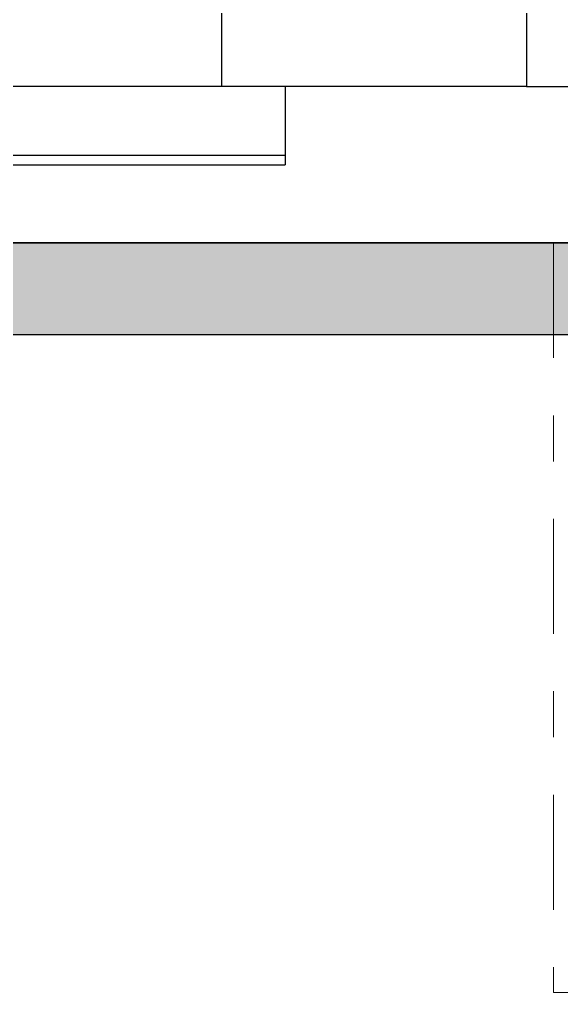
# Model space of a CAD drawing. Header units: metres. Extents: x 294 to 1101, y -498 to -355.
# Drawn here: x 498.907 to 500.086, y -473.1 to -470.984 of the extents above; entities that cross this region are included whole.
import ezdxf

# ---------------------------------------------------------------- set-up
doc = ezdxf.new("R2010")
doc.units = ezdxf.units.M
doc.linetypes.add('DASHDOT2', pattern=[0.5, 0.25, -0.125, 0, -0.125])
doc.layers.add('roof', color=16, linetype='DASHDOT2', lineweight=18)
doc.layers.add('wall', color=7, linetype='Continuous', lineweight=25)

msp = doc.modelspace()

# ---------------------------------------------------------------- hatches: boundary and pattern name
at = {"layer": 'wall'}
h = msp.add_hatch(color=256, dxfattribs=at)
h.dxf.hatch_style = 1
h.paths.add_polyline_path([(500.0686, -471.47), (500.0517, -471.47), (500.0217, -471.47), (499.9508, -471.47), (499.45, -471.47), (498.4315, -471.47), (498.179, -471.47), (497.2381, -471.47), (497.2332, -471.47), (493.2196, -471.47), (492.7923, -471.47), (492.5041, -471.47), (492.503, -471.47), (492.5019, -471.47), (492.5008, -471.47), (492.4997, -471.47), (492.4986, -471.47), (492.4976, -471.47), (492.4966, -471.47), (492.4956, -471.47), (492.4946, -471.47), (492.4937, -471.47), (492.4928, -471.47), (492.492, -471.47), (492.4912, -471.47), (492.4905, -471.47), (492.4898, -471.47), (492.4892, -471.47), (492.4886, -471.47), (492.4881, -471.47), (492.4877, -471.47), (492.4873, -471.47), (492.487, -471.47), (492.4868, -471.47), (492.4866, -471.47), (492.4865, -471.47), (492.4865, -471.47), (492.3648, -471.47), (492.3328, -471.47), (492.3063, -471.47), (492.3032, -471.47), (492.3, -471.47), (492.0318, -471.47), (489.8948, -471.47), (486.2948, -471.47), (484.7374, -471.47), (484.7374, -471.67), (500.0686, -471.67)])
h = msp.add_hatch(color=256, dxfattribs=at)
h.dxf.hatch_style = 1
h.paths.add_polyline_path([(504.093, -471.47), (500.0686, -471.47), (500.0686, -471.67), (504.093, -471.67)])

# ---------------------------------------------------------------- linework, layer by layer
for p, q in [((499.3475, -471.13), (499.3475, -470.96)), ((500.0098, -470.96), (500.0098, -471.13)), ((498.9106, -471.13), (498.7418, -471.13)), ((499.3475, -471.13), (498.9106, -471.13)), ((499.4852, -471.13), (499.3475, -471.13)), ((499.879, -471.13), (499.4852, -471.13)), ((499.4852, -471.13), (499.4852, -471.28)), ((500.0098, -471.13), (499.879, -471.13)), ((500.0098, -471.13), (500.1042, -471.13)), ((499.4852, -471.28), (493.616, -471.28)), ((499.4852, -471.28), (499.4852, -471.3)), ((493.616, -471.3), (499.4852, -471.3)), ((506.3764, -471.47), (486.2948, -471.47)), ((506.3764, -471.47), (489.8948, -471.47)), ((500.0686, -471.47), (491.5923, -471.47)), ((493.2196, -471.47), (499.45, -471.47)), ((493.3196, -471.47), (499.35, -471.47)), ((493.4196, -471.47), (499.25, -471.47)), ((498.079, -471.47), (499.679, -471.47)), ((498.079, -471.47), (499.679, -471.47)), ((498.079, -471.47), (499.679, -471.47)), ((498.4315, -471.47), (499.879, -471.47)), ((498.4513, -471.47), (499.3513, -471.47)), ((498.62, -471.47), (499.25, -471.47)), ((498.7791, -471.47), (499.0192, -471.47)), ((498.798, -471.47), (498.9169, -471.47)), ((498.8689, -471.47), (498.9283, -471.47)), ((498.8881, -471.47), (499.0557, -471.47)), ((498.8894, -471.47), (498.9493, -471.47)), ((498.9045, -471.47), (498.9167, -471.47)), ((498.9045, -471.47), (498.9086, -471.47)), ((498.9069, -471.47), (499.2281, -471.47)), ((498.9069, -471.47), (499.1881, -471.47)), ((498.9069, -471.47), (499.1881, -471.47)), ((498.9086, -471.47), (498.9167, -471.47)), ((498.9142, -471.47), (499.2205, -471.47)), ((498.9167, -471.47), (498.9276, -471.47)), ((498.9167, -471.47), (498.9304, -471.47)), ((498.9169, -471.47), (499.0254, -471.47)), ((498.9276, -471.47), (498.9304, -471.47)), ((498.9283, -471.47), (498.9284, -471.47)), ((498.9284, -471.47), (498.9293, -471.47)), ((498.9304, -471.47), (498.9383, -471.47)), ((498.9304, -471.47), (498.934, -471.47)), ((498.934, -471.47), (498.9383, -471.47)), ((498.9383, -471.47), (498.9446, -471.47)), ((498.9383, -471.47), (498.9459, -471.47)), ((498.9446, -471.47), (498.9459, -471.47)), ((498.9459, -471.47), (498.9492, -471.47)), ((498.9459, -471.47), (498.9483, -471.47)), ((498.9483, -471.47), (498.9492, -471.47)), ((498.9492, -471.47), (498.9496, -471.47)), ((498.9492, -471.47), (498.9493, -471.47)), ((498.9493, -471.47), (498.9508, -471.47)), ((498.9493, -471.47), (498.9496, -471.47)), ((498.9496, -471.47), (498.9515, -471.47)), ((498.9496, -471.47), (498.9506, -471.47)), ((498.9508, -471.47), (498.9514, -471.47)), ((499.0192, -471.47), (499.2487, -471.47)), ((499.0254, -471.47), (499.1229, -471.47)), ((499.0557, -471.47), (499.2126, -471.47)), ((499.1229, -471.47), (499.2092, -471.47)), ((499.1578, -471.47), (499.4588, -471.47)), ((499.1881, -471.47), (499.2, -471.47)), ((499.2, -471.47), (499.2081, -471.47)), ((499.208, -471.47), (499.208, -471.47)), ((499.2092, -471.47), (499.2837, -471.47)), ((499.2126, -471.47), (499.27, -471.47)), ((499.2487, -471.47), (499.4667, -471.47)), ((499.25, -471.47), (499.35, -471.47)), ((499.25, -471.47), (499.2517, -471.47)), ((499.25, -471.47), (499.2525, -471.47)), ((499.27, -471.47), (499.3256, -471.47)), ((499.2837, -471.47), (499.3464, -471.47)), ((499.3256, -471.47), (500.0686, -471.47)), ((499.3256, -471.47), (499.4604, -471.47)), ((499.3464, -471.47), (499.3968, -471.47)), ((499.35, -471.47), (499.45, -471.47)), ((499.379, -471.47), (499.3978, -471.47)), ((499.3968, -471.47), (499.4347, -471.47)), ((499.3978, -471.47), (499.4166, -471.47)), ((499.4166, -471.47), (499.4352, -471.47)), ((499.4347, -471.47), (499.4601, -471.47)), ((499.4352, -471.47), (499.4536, -471.47)), ((499.4362, -471.47), (499.5905, -471.47)), ((499.45, -471.47), (499.6356, -471.47)), ((499.45, -471.47), (500.0686, -471.47)), ((499.4517, -471.47), (499.6356, -471.47)), ((499.4536, -471.47), (499.4717, -471.47)), ((499.4588, -471.47), (499.472, -471.47)), ((499.4588, -471.47), (499.5905, -471.47)), ((499.4601, -471.47), (499.4729, -471.47)), ((499.4604, -471.47), (499.5831, -471.47)), ((499.4667, -471.47), (499.6723, -471.47)), ((499.4717, -471.47), (499.4894, -471.47)), ((499.4894, -471.47), (499.5067, -471.47)), ((499.5067, -471.47), (499.5235, -471.47)), ((499.5235, -471.47), (499.5397, -471.47)), ((499.5397, -471.47), (499.5553, -471.47)), ((499.5444, -471.47), (499.5576, -471.47)), ((499.5553, -471.47), (499.5702, -471.47)), ((499.5576, -471.47), (499.5802, -471.47)), ((499.5604, -471.47), (499.5755, -471.47)), ((499.5702, -471.47), (499.5844, -471.47)), ((499.5831, -471.47), (499.6932, -471.47)), ((499.5844, -471.47), (499.5977, -471.47)), ((499.5853, -471.47), (500.0686, -471.47)), ((499.5977, -471.47), (499.6102, -471.47)), ((499.6102, -471.47), (499.6217, -471.47)), ((499.6217, -471.47), (499.6323, -471.47)), ((499.6323, -471.47), (499.6419, -471.47)), ((499.6356, -471.47), (499.9508, -471.47)), ((499.6356, -471.47), (500.0217, -471.47)), ((499.6419, -471.47), (499.6504, -471.47)), ((499.6504, -471.47), (499.6579, -471.47)), ((499.6579, -471.47), (499.6643, -471.47)), ((499.6643, -471.47), (499.6696, -471.47)), ((499.6696, -471.47), (499.6737, -471.47)), ((499.6723, -471.47), (499.8647, -471.47)), ((499.6737, -471.47), (499.6766, -471.47)), ((499.6766, -471.47), (499.6784, -471.47)), ((499.6784, -471.47), (499.679, -471.47)), ((499.679, -471.47), (500.0686, -471.47)), ((499.6932, -471.47), (499.7904, -471.47)), ((499.7904, -471.47), (499.8743, -471.47)), ((499.8743, -471.47), (499.9445, -471.47)), ((499.9445, -471.47), (500.0008, -471.47)), ((499.9508, -471.47), (500.0686, -471.47)), ((499.9508, -471.47), (500.0686, -471.47)), ((500.0008, -471.47), (500.043, -471.47)), ((500.0217, -471.47), (500.0517, -471.47)), ((500.043, -471.47), (500.0686, -471.47)), ((500.0517, -471.47), (500.0686, -471.47)), ((500.0617, -471.47), (500.0686, -471.47)), ((500.0617, -471.47), (500.0686, -471.47)), ((500.0617, -471.47), (500.068, -471.47)), ((500.0686, -471.47), (504.093, -471.47)), ((508.3267, -471.67), (484.7374, -471.67))]:
    msp.add_line(p, q)
at = {"layer": 'roof'}
for p, q in [((500.0686, -471.47), (500.0686, -473.1)), ((500.0686, -473.1), (504.093, -473.1))]:
    msp.add_line(p, q, dxfattribs=at)

doc.saveas('drawing.dxf')
